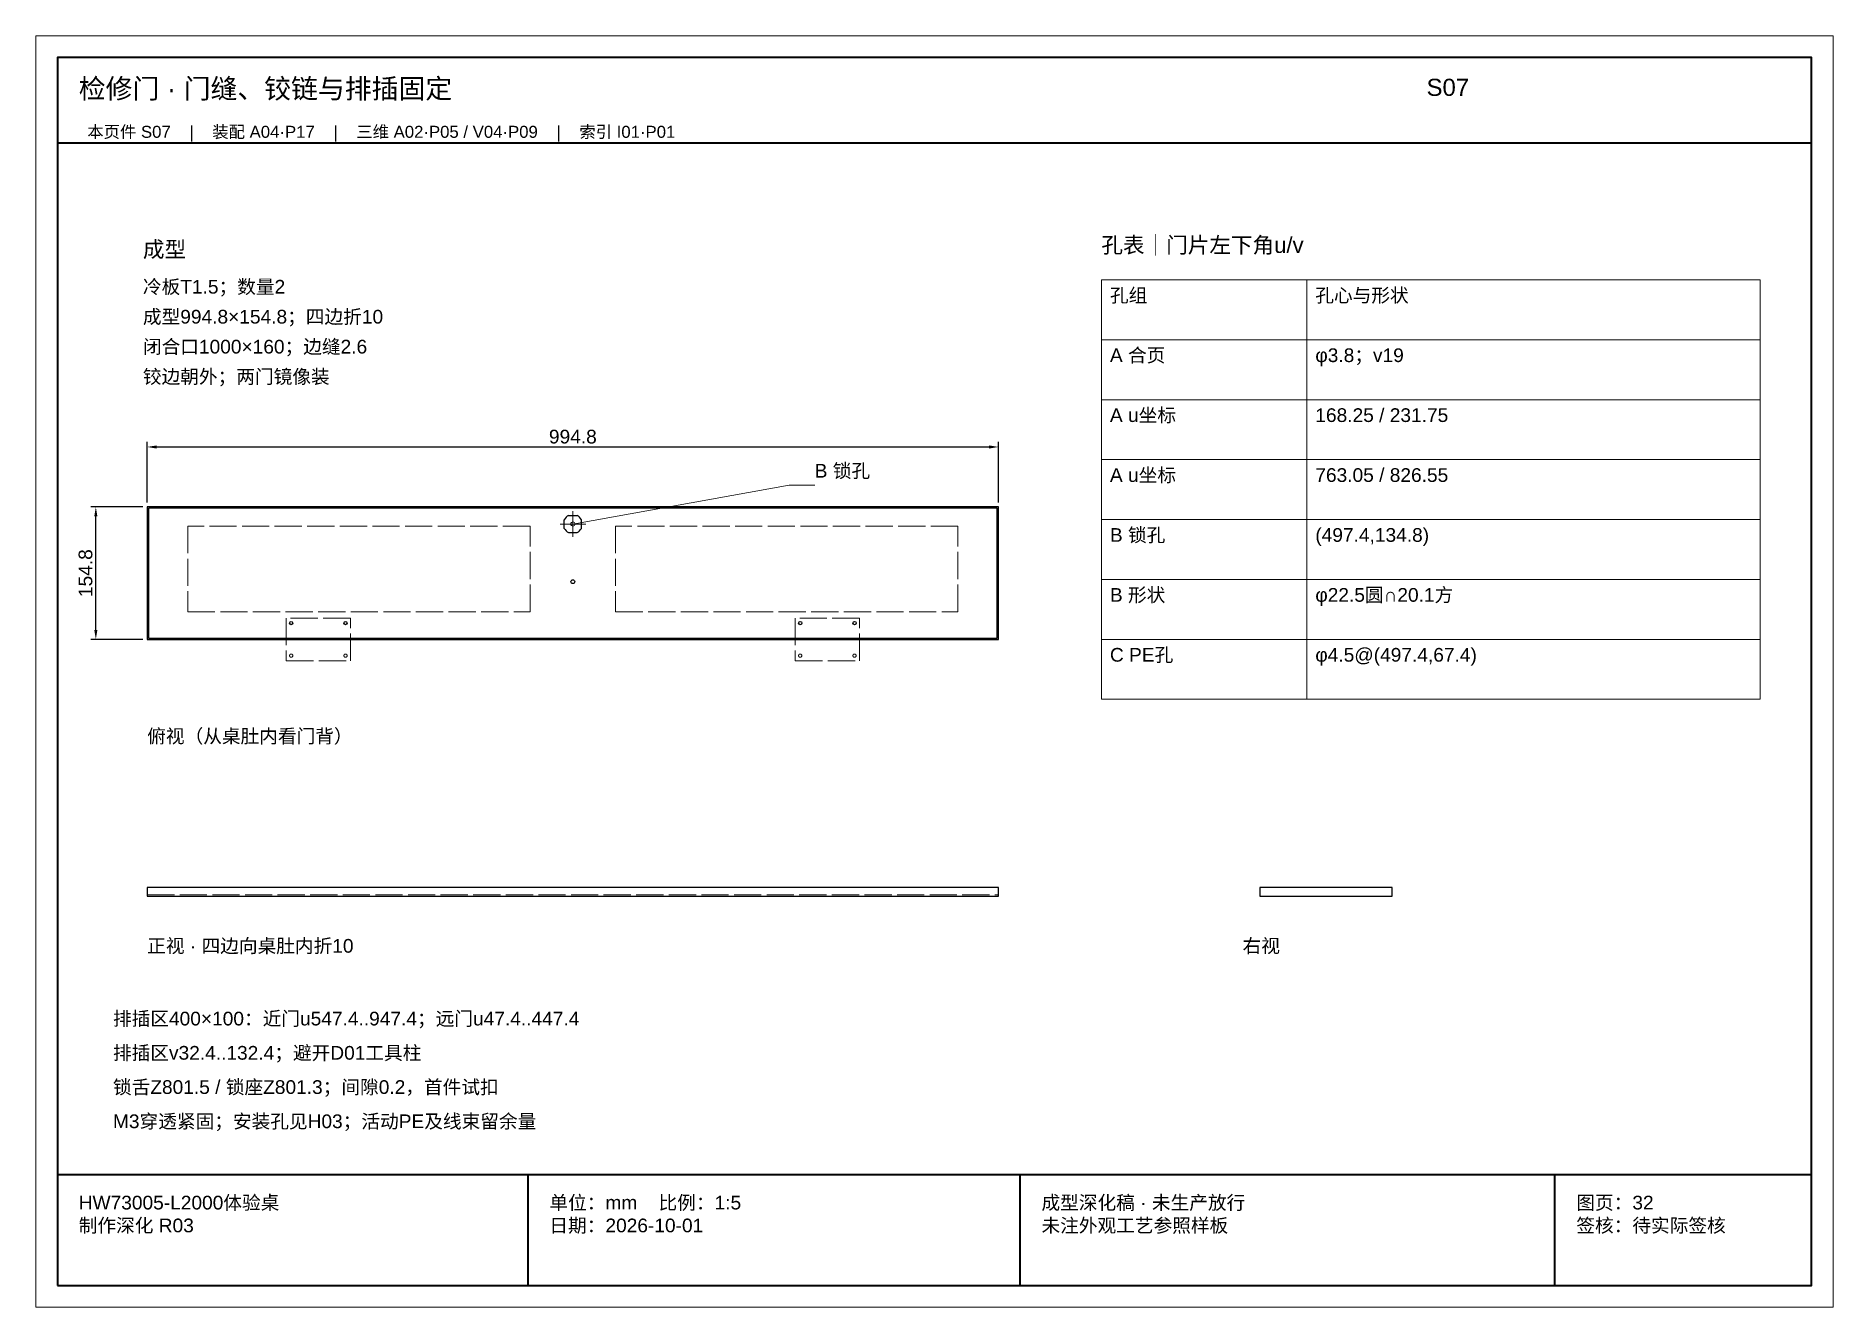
# Paper-space layout 'S07' of a CAD drawing. Header units: millimetres. Extents: x 0 to 420, y 0 to 297.
# The model-space entities are those that its viewports show. They can reach past a viewport. Long polylines and large blocks are cut down to what shows.
import ezdxf

# ---------------------------------------------------------------- set-up
doc = ezdxf.new("R2010")
doc.units = ezdxf.units.MM
doc.linetypes.add('CENTER', pattern=[5.08, 3.175, -0.635, 0.635, -0.635])
doc.linetypes.add('DASHED', pattern=[1.524, 1.27, -0.254])
for name, color, linetype, lineweight in [('CENTER', 8, 'CENTER', 13), ('DIM', 7, 'Continuous', 13), ('FRAME', 7, 'Continuous', 35), ('HIDDEN', 8, 'DASHED', 13), ('NOTE', 7, 'Continuous', 18), ('OUTLINE', 7, 'Continuous', 25)]:
    doc.layers.add(name, color=color, linetype=linetype, lineweight=lineweight)
doc.styles.add('CN', font='Arial Unicode.ttf')
doc.dimstyles.new('D5_A3', dxfattribs={"dimtxt": 16, "dimasz": 11, "dimexe": 6, "dimexo": 5, "dimgap": 4, "dimtad": 1, "dimdsep": 46, "dimtxsty": 'CN', "dimcen": 2.5, "dimclrd": 7, "dimclre": 7, "dimclrt": 7, "dimazin": 3, "dimtfac": 1, "dimtmove": 0, "dimatfit": 3})

msp = doc.modelspace()

# ---------------------------------------------------------------- linework, layer by layer
at = {"layer": 'CENTER'}
for p, q in [((192627.4, 899.8), (192627.4, 929.8)), ((192612.4, 914.8), (192642.4, 914.8)), ((192292.5, 780), (192367.5, 780)), ((192887.3, 780), (192962.3, 780))]:
    msp.add_line(p, q, dxfattribs=at)
at = {"layer": 'DIM'}
for points in [[(193245, 1130), (193485, 1130), (193485, 1200), (193245, 1200)], [(193485, 1130), (194015, 1130), (194015, 1200), (193485, 1200)], [(193245, 1060), (193485, 1060), (193485, 1130), (193245, 1130)], [(193485, 1060), (194015, 1060), (194015, 1130), (193485, 1130)], [(193245, 990), (193485, 990), (193485, 1060), (193245, 1060)], [(193485, 990), (194015, 990), (194015, 1060), (193485, 1060)], [(193245, 920), (193485, 920), (193485, 990), (193245, 990)], [(193485, 920), (194015, 920), (194015, 990), (193485, 990)], [(193245, 850), (193485, 850), (193485, 920), (193245, 920)], [(193485, 850), (194015, 850), (194015, 920), (193485, 920)], [(193245, 780), (193485, 780), (193485, 850), (193245, 850)], [(193485, 780), (194015, 780), (194015, 850), (193485, 850)], [(193245, 710), (193485, 710), (193485, 780), (193245, 780)], [(193485, 710), (194015, 710), (194015, 780), (193485, 780)]]:
    msp.add_lwpolyline(points, close=True, dxfattribs=at)
msp.add_lwpolyline([(192627.4, 914.8), (192880, 960), (192910, 960)], dxfattribs=at)
msp.add_circle((192627.4, 914.8), 2.5, dxfattribs=at)
at = {"layer": 'FRAME'}
for p, q in [((192025, 1360), (194075, 1360)), ((192025, 155), (194075, 155)), ((192575, 25), (192575, 155)), ((193150, 25), (193150, 155)), ((193775, 25), (193775, 155))]:
    msp.add_line(p, q, dxfattribs=at)
msp.add_lwpolyline([(192025, 25), (194075, 25), (194075, 1460), (192025, 1460)], close=True, dxfattribs=at)
at = {"layer": 'HIDDEN'}
msp.add_line((192130, 481.5), (193124.8, 481.5), dxfattribs=at)
for points in [[(192177.4, 812.4), (192577.4, 812.4), (192577.4, 912.4), (192177.4, 912.4)], [(192677.4, 812.4), (193077.4, 812.4), (193077.4, 912.4), (192677.4, 912.4)], [(192292.5, 755), (192367.5, 755), (192367.5, 805), (192292.5, 805)], [(192887.3, 755), (192962.3, 755), (192962.3, 805), (192887.3, 805)]]:
    msp.add_lwpolyline(points, close=True, dxfattribs=at)
for centre in [(192298.25, 761), (192361.75, 761), (192893.05, 761), (192956.55, 761)]:
    msp.add_circle(centre, 1.9, dxfattribs=at)
at = {"layer": 'OUTLINE'}
for p, q in [((192622.344, 924.85), (192632.456, 924.85)), ((192617.35, 909.744), (192617.35, 919.856)), ((192622.344, 904.75), (192632.456, 904.75)), ((192637.45, 909.744), (192637.45, 919.856))]:
    msp.add_line(p, q, dxfattribs=at)
for points in [[(192130, 780), (193124.8, 780), (193124.8, 934.8), (192130, 934.8)], [(192131.5, 781.5), (193123.3, 781.5), (193123.3, 933.3), (192131.5, 933.3)], [(192130, 480), (193124.8, 480), (193124.8, 490), (192130, 490)], [(193430, 480), (193584.8, 480), (193584.8, 490), (193430, 490)]]:
    msp.add_lwpolyline(points, close=True, dxfattribs=at)
for centre, radius in [((192627.4, 847.4), 2.25), ((192298.25, 799), 1.9), ((192361.75, 799), 1.9), ((192893.05, 799), 1.9), ((192956.55, 799), 1.9)]:
    msp.add_circle(centre, radius, dxfattribs=at)
for start, end in [(116.704852, 153.295148), (26.704852, 63.295148), (206.704852, 243.295148), (296.704852, 333.295148)]:
    msp.add_arc((192627.4, 914.8), 11.25, start, end, dxfattribs=at)

# ---------------------------------------------------------------- texts
at = {"layer": 'NOTE', "attachment_point": 1, "style": 'CN'}
for s, insert, char_height, width in [('检修门 · 门缝、铰链与排插固定', (192050, 1435), 23, 1550), ('S07', (193625, 1435), 20, 450), ('本页件 S07    |    装配 A04·P17    |    三维 A02·P05 / V04·P09    |    索引 I01·P01', (192060, 1380), 14, 1980), ('成型', (192125, 1245), 18.5, 1055), ('孔表｜门片左下角u/v', (193245, 1250), 18.5, 770), ('冷板T1.5；数量2', (192125, 1200), 16, 1055), ('孔组', (193255, 1190), 16, 220), ('孔心与形状', (193495, 1190), 16, 510), ('成型994.8×154.8；四边折10', (192125, 1165), 16, 1055), ('闭合口1000×160；边缝2.6', (192125, 1130), 16, 1055), ('A 合页', (193255, 1120), 16, 220), ('φ3.8；v19', (193495, 1120), 16, 510), ('铰边朝外；两门镜像装', (192125, 1095), 16, 1055), ('A u坐标', (193255, 1050), 16, 220), ('168.25 / 231.75', (193495, 1050), 16, 510), ('B 锁孔', (192910, 985), 16, 300), ('A u坐标', (193255, 980), 16, 220), ('763.05 / 826.55', (193495, 980), 16, 510), ('B 锁孔', (193255, 910), 16, 220), ('(497.4,134.8)', (193495, 910), 16, 510), ('B 形状', (193255, 840), 16, 220), ('φ22.5圆∩20.1方', (193495, 840), 16, 510), ('C PE孔', (193255, 770), 16, 220), ('φ4.5@(497.4,67.4)', (193495, 770), 16, 510), ('俯视（从桌肚内看门背）', (192130, 675), 16, 1350), ('正视 · 四边向桌肚内折10', (192130, 430), 16, 1600), ('右视', (193410, 430), 16, 550), ('排插区400×100：近门u547.4..947.4；远门u47.4..447.4', (192090, 345), 16, 1900), ('排插区v32.4..132.4；避开D01工具柱', (192090, 305), 16, 1900), ('锁舌Z801.5 / 锁座Z801.3；间隙0.2，首件试扣', (192090, 265), 16, 1900), ('M3穿透紧固；安装孔见H03；活动PE及线束留余量', (192090, 225), 16, 1900), ('HW73005-L2000体验桌\\P制作深化 R03', (192050, 130), 16, 500), ('单位：mm    比例：1:5\\P日期：2026-10-01', (192600, 130), 16, 525), ('成型深化稿 · 未生产放行\\P未注外观工艺参照样板', (193175, 130), 16, 575), ('图页：32\\P签核：待实际签核', (193800, 130), 16, 275)]:
    msp.add_mtext(s, dxfattribs=dict(at, insert=insert, char_height=char_height, width=width))

# ---------------------------------------------------------------- dimensions: what is measured, and where the dimension line sits
at = {"layer": 'DIM'}
msp.add_linear_dim(base=(192130, 1004.8), p1=(192130, 934.8), p2=(193124.8, 934.8), dimstyle='D5_A3', dxfattribs=at).render()
msp.add_linear_dim(base=(192070, 780), p1=(192130, 780), p2=(192130, 934.8), angle=90, dimstyle='D5_A3', dxfattribs=at).render()

psp = doc.layouts.new('S07')

# ---------------------------------------------------------------- viewports
at = {"layer": 'Defpoints'}
psp.add_viewport(center=(210, 148.5), size=(420, 297), view_center_point=(193050, 742.5), view_height=1485, dxfattribs=at)

doc.saveas('drawing.dxf')
